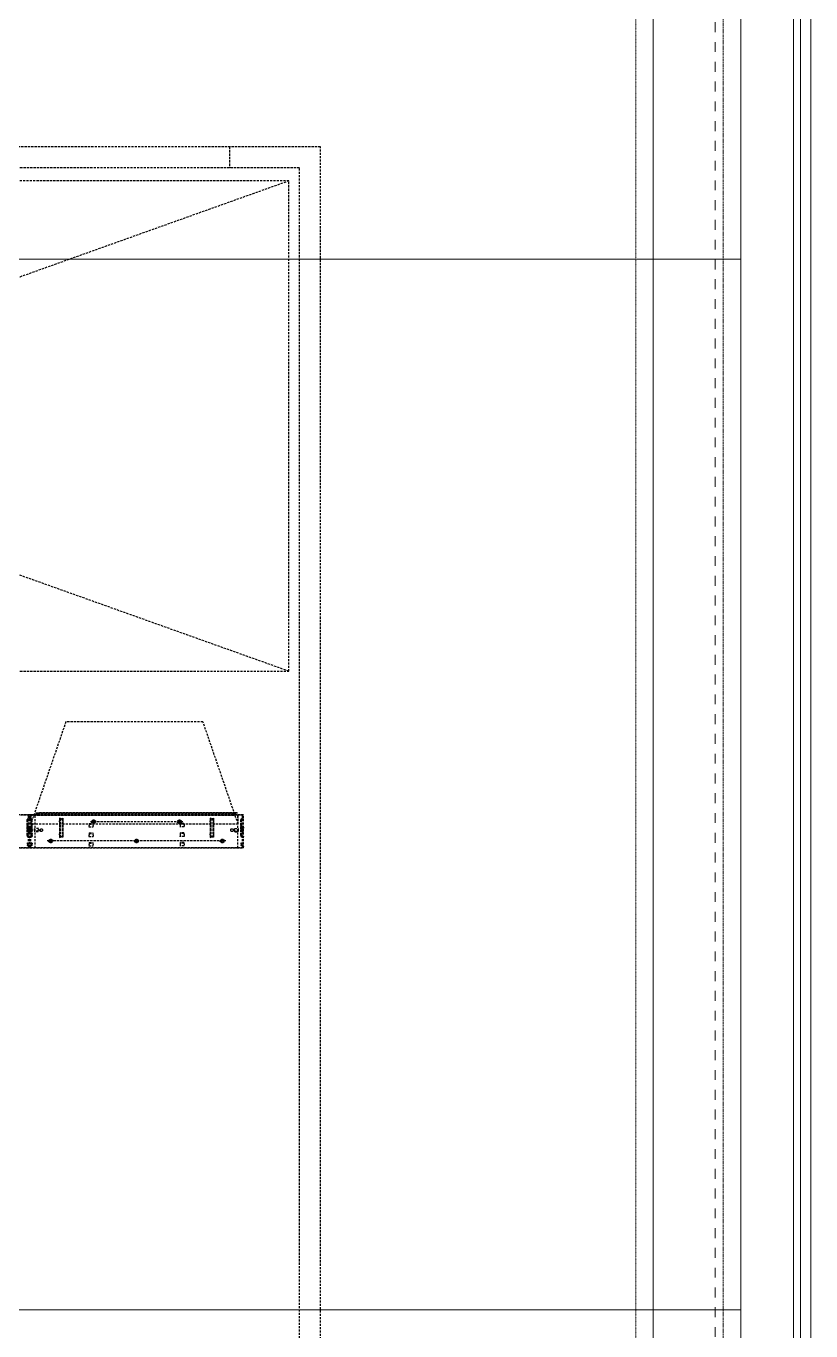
# Model space of a CAD drawing. Extents: x -32000 to 416743, y -254124 to 144214.
# Drawn here: x 15260 to 17500, y 20940 to 24665 of the extents above; entities that cross this region are included whole.
import ezdxf

# ---------------------------------------------------------------- set-up
doc = ezdxf.new("R2010")
doc.units = 0
doc.header["$LTSCALE"] = 10
for name, pattern in [('H12PL4$0$TAI_虛線', [5.644, 2.822, -2.822]), ('XFM1Q40$0$HIDDEN', [9.525, 6.35, -3.175]), ('XFM7P40ICA$0$H12PL4$0$DOTK1', [0.01, 0.005, -0.005]), ('XFM7P40ICA$0$H12PL4$0$JJP_虛線(退縮線、投影線、地下室範圍、非屬本工程、圖面分區)', [0.45, 0.3, -0.15])]:
    doc.linetypes.add(name, pattern=pattern)
for name, color, linetype in [('H12PL4$0$A-ROOF', 252, 'Continuous'), ('H12PL4$0$A-WALL-EX', 252, 'Continuous'), ('H12PL4$0$S-SLAB-SHOW', 252, 'Continuous'), ('XFM1Q40$0$1', 7, 'Continuous'), ('XFM1Q40$0$CBF01', 3, 'Continuous'), ('XFM1Q40$0$CBF02', 6, 'Continuous'), ('XFM1Q40$0$CBF03', 30, 'Continuous'), ('XFM1Q40$0$CBF04', 7, 'Continuous'), ('XFM1Q40$0$HEPA', 6, 'Continuous'), ('XFM1Q40$0$TYPE14X10', 7, 'Continuous'), ('XFM1Q40$0$輪廓', 4, 'Continuous'), ('XFM7P40ICA$0$H12PL4$0$A-WALL-EX', 252, 'Continuous'), ('XFM7P40ICA$0$H12PL4$0$L40_19_MEJI', 252, 'Continuous'), ('XFM7P40ICA$0$H12PL4$0$L40_19_SIAGE1', 252, 'Continuous'), ('XFM7P40ICA$0$H12PL4$0$L40_19_SUGATA3', 252, 'Continuous'), ('XFM7P40ICA$0$H12PL4$0$L40_19_SUGATAD', 252, 'Continuous')]:
    doc.layers.add(name, color=color, linetype=linetype)

# ---------------------------------------------------------------- blocks, each defined once
blk = doc.blocks.new('H12PL4')
at = {"layer": 'H12PL4$0$A-ROOF', "linetype": 'H12PL4$0$TAI_虛線', "lineweight": 0, "flags": 128}
blk.add_lwpolyline([(17227, 57354.6), (17227, 2650)], dxfattribs=at)
at = {"layer": 'H12PL4$0$A-WALL-EX', "lineweight": 0, "flags": 128}
for points in [[(17500, -2650), (17500, 91700)], [(17500, -2650), (17500, 91700)], [(17500, -2650), (17500, 91700)], [(17500, -2650), (17500, 91700)], [(17500, 83000), (17500, -2615)]]:
    blk.add_lwpolyline(points, dxfattribs=at)
at = {"layer": 'H12PL4$0$S-SLAB-SHOW', "lineweight": 0}
blk.add_line((17300, -2300), (17300, 82649.8), dxfattribs=at)
at = {"layer": 'H12PL4$0$S-SLAB-SHOW', "lineweight": 0, "flags": 128}
blk.add_lwpolyline([(17470, -2300), (17470, 82649.8)], dxfattribs=at)
blk = doc.blocks.new('XFM1Q40$0$A$Cac22a11c')
at = {"layer": 'XFM1Q40$0$1', "color": 252, "linetype": 'XFM1Q40$0$HIDDEN', "ltscale": 0.1}
blk.add_line((288940, 172197.6), (288940, 172257.6), dxfattribs=at)
at = {"layer": 'XFM1Q40$0$CBF01', "color": 252, "linetype": 'XFM1Q40$0$HIDDEN', "ltscale": 0.1}
for p, q in [((288370, 174199.1), (288354, 174199.1)), ((288368.5, 174199.1), (288368.5, 174105.6)), ((288370, 174199.1), (288370, 174104.1)), ((288964, 174199.1), (288964, 174105.6)), ((288980, 174199.1), (288964, 174199.1)), ((288978.5, 174199.1), (288978.5, 174105.6)), ((288980, 174199.1), (288980, 174104.1)), ((288363, 174185.1), (288363.5, 174190.4)), ((288363, 174185.1), (288364.5, 174184.9)), ((288363, 174163.6), (288363, 174119.6)), ((288363, 174158.1), (288363.5, 174163.4)), ((288363, 174158.1), (288364.5, 174157.9)), ((288364.5, 174184.9), (288365, 174190.2)), ((288364.5, 174163.6), (288364.5, 174119.6)), ((288364.5, 174157.9), (288365, 174163.2)), ((288367, 174193.1), (288366.5, 174193.1)), ((288367, 174191.6), (288366.5, 174191.6)), ((288367, 174166.1), (288366.5, 174166.1)), ((288367, 174164.6), (288366.5, 174164.6)), ((288368.5, 174183.1), (288370, 174183.1)), ((288368.5, 174169.1), (288370, 174169.1)), ((288973, 174185.1), (288973.5, 174190.4)), ((288973, 174185.1), (288974.5, 174184.9)), ((288973, 174163.6), (288973, 174119.6)), ((288973, 174158.1), (288973.5, 174163.4)), ((288973, 174158.1), (288974.5, 174157.9)), ((288974.5, 174184.9), (288975, 174190.2)), ((288974.5, 174163.6), (288974.5, 174119.6)), ((288974.5, 174157.9), (288975, 174163.2)), ((288977, 174193.1), (288976.5, 174193.1)), ((288977, 174191.6), (288976.5, 174191.6)), ((288977, 174166.1), (288976.5, 174166.1)), ((288977, 174164.6), (288976.5, 174164.6)), ((288978.5, 174183.1), (288980, 174183.1)), ((288978.5, 174169.1), (288980, 174169.1)), ((288363, 174151.1), (288364.5, 174151.3)), ((288363, 174151.1), (288363.5, 174145.8)), ((288363, 174131.1), (288363.5, 174136.4)), ((288363, 174131.1), (288364.5, 174130.9)), ((288364.5, 174151.3), (288365, 174146)), ((288364.5, 174130.9), (288365, 174136.2)), ((288366.5, 174151.6), (288370, 174151.6)), ((288366.5, 174150.1), (288368.5, 174150.1)), ((288366.5, 174146.1), (288368.5, 174146.1)), ((288366.5, 174144.6), (288370, 174144.6)), ((288367, 174139.1), (288366.5, 174139.1)), ((288367, 174137.6), (288366.5, 174137.6)), ((288368.5, 174156.1), (288370, 174156.1)), ((288368.5, 174153.1), (288370, 174153.1)), ((288368.5, 174129.1), (288370, 174129.1)), ((288973, 174151.1), (288974.5, 174151.3)), ((288973, 174151.1), (288973.5, 174145.8)), ((288973, 174131.1), (288973.5, 174136.4)), ((288973, 174131.1), (288974.5, 174130.9)), ((288974.5, 174151.3), (288975, 174146)), ((288974.5, 174130.9), (288975, 174136.2)), ((288976.5, 174151.6), (288980, 174151.6)), ((288976.5, 174150.1), (288978.5, 174150.1)), ((288976.5, 174146.1), (288978.5, 174146.1)), ((288976.5, 174144.6), (288980, 174144.6)), ((288977, 174139.1), (288976.5, 174139.1)), ((288977, 174137.6), (288976.5, 174137.6)), ((288978.5, 174156.1), (288980, 174156.1)), ((288978.5, 174153.1), (288980, 174153.1)), ((288978.5, 174129.1), (288980, 174129.1)), ((288368.5, 174105.6), (288345, 174105.6)), ((288370, 174104.1), (288346.5, 174104.1)), ((288368.5, 174114.1), (288370, 174114.1)), ((288978.5, 174105.6), (288955, 174105.6)), ((288955, 174105.6), (288955, 174098.6)), ((288962, 174098.6), (288955, 174098.6)), ((288980, 174104.1), (288956.5, 174104.1)), ((288956.5, 174104.1), (288956.5, 174100.1)), ((288962, 174100.1), (288956.5, 174100.1)), ((288962, 174098.6), (288962, 174100.1)), ((288964, 174105.6), (288964, 174104.1)), ((288978.5, 174114.1), (288980, 174114.1))]:
    blk.add_line(p, q, dxfattribs=at)
for centre, radius, start, end in [((288368.5, 174163.6), 5.5, 90, 180), ((288366.5, 174190.1), 3, 90, 175), ((288366.5, 174163.1), 3, 90, 175), ((288368.5, 174163.6), 4, 90, 180), ((288366.5, 174190.1), 1.5, 90, 175), ((288366.5, 174163.1), 1.5, 90, 175), ((288367, 174194.6), 1.5, 270, 0), ((288367, 174194.6), 3, 270, 300), ((288367, 174167.6), 1.5, 270, 0), ((288367, 174167.6), 3, 270, 0), ((288367, 174194.6), 3, 300, 0), ((288978.5, 174163.6), 5.5, 90, 180), ((288976.5, 174190.1), 3, 90, 175), ((288976.5, 174163.1), 3, 90, 175), ((288978.5, 174163.6), 4, 90, 180), ((288976.5, 174190.1), 1.5, 90, 175), ((288976.5, 174163.1), 1.5, 90, 175), ((288977, 174194.6), 1.5, 270, 0), ((288977, 174194.6), 3, 270, 300), ((288977, 174167.6), 1.5, 270, 0), ((288977, 174167.6), 3, 270, 0), ((288977, 174194.6), 3, 300, 0), ((288366.5, 174148.1), 3.5, 90, 270), ((288366.5, 174146.1), 3, 185, 270), ((288366.5, 174136.1), 3, 90, 175), ((288366.5, 174148.1), 2, 90, 270), ((288366.5, 174146.1), 1.5, 185, 270), ((288366.5, 174136.1), 1.5, 90, 175), ((288367, 174141.6), 3, 0, 90), ((288367, 174141.6), 1.5, 0, 90), ((288367, 174140.6), 3, 270, 0), ((288367, 174140.6), 1.5, 270, 0), ((288976.5, 174148.1), 3.5, 90, 270), ((288976.5, 174146.1), 3, 185, 270), ((288976.5, 174136.1), 3, 90, 175), ((288976.5, 174148.1), 2, 90, 270), ((288976.5, 174146.1), 1.5, 185, 270), ((288976.5, 174136.1), 1.5, 90, 175), ((288977, 174141.6), 3, 0, 90), ((288977, 174141.6), 1.5, 0, 90), ((288977, 174140.6), 3, 270, 0), ((288977, 174140.6), 1.5, 270, 0), ((288368.5, 174119.6), 5.5, 180, 270), ((288368.5, 174119.6), 4, 180, 270), ((288978.5, 174119.6), 5.5, 180, 270), ((288978.5, 174119.6), 4, 180, 270)]:
    blk.add_arc(centre, radius, start, end, dxfattribs=at)
at = {"layer": 'XFM1Q40$0$CBF02', "color": 252, "linetype": 'XFM1Q40$0$HIDDEN', "ltscale": 0.1}
for p, q in [((287760, 174199.1), (288368.5, 174199.1)), ((288367, 174199.1), (288367, 174104.1)), ((288368.5, 174199.1), (288368.5, 174104.1)), ((288370, 174199.1), (288978.5, 174199.1)), ((288370, 174199.1), (288370, 174104.1)), ((288977, 174199.1), (288977, 174104.1)), ((288978.5, 174199.1), (288978.5, 174104.1)), ((288423, 174179.1), (288437, 174179.1)), ((288428, 174174.5), (288428, 174183.6)), ((288432, 174183.1), (288428, 174183.1)), ((288432, 174175.1), (288428, 174175.1)), ((288432, 174174.5), (288432, 174183.6)), ((288455, 174114.1), (288455, 174169.1)), ((288455, 174169.1), (288458.3, 174167.9)), ((288457, 174114.8), (288457, 174168.4)), ((288465, 174124.7), (288465, 174158.5)), ((288540, 174183.1), (288539, 174193)), ((288540, 174156.1), (288539, 174166)), ((288539.9, 174185.1), (288539.1, 174193.1)), ((288539.1, 174193.1), (288550.9, 174193.1)), ((288539.9, 174158.1), (288539.1, 174166.1)), ((288539.1, 174166.1), (288550.9, 174166.1)), ((288539.9, 174185.1), (288550.1, 174185.1)), ((288539.9, 174158.1), (288550.1, 174158.1)), ((288540, 174183.1), (288550, 174183.1)), ((288550, 174183.1), (288551, 174193)), ((288550, 174156.1), (288551, 174166)), ((288550.1, 174185.1), (288550.9, 174193.1)), ((288550.1, 174158.1), (288550.9, 174166.1)), ((288668, 174179.1), (288682, 174179.1)), ((288673, 174174.5), (288673, 174183.6)), ((288677, 174183.1), (288673, 174183.1)), ((288677, 174175.1), (288673, 174175.1)), ((288677, 174174.5), (288677, 174183.6)), ((288885, 174114.1), (288885, 174169.1)), ((288885, 174169.1), (288888.3, 174167.9)), ((288887, 174114.8), (288887, 174168.4)), ((288895, 174124.7), (288895, 174158.5)), ((288913, 174179.1), (288927, 174179.1)), ((288918, 174174.5), (288918, 174183.6)), ((288922, 174183.1), (288918, 174183.1)), ((288922, 174175.1), (288918, 174175.1)), ((288922, 174174.5), (288922, 174183.6)), ((288540, 174129.1), (288539, 174139)), ((288539.1, 174139.1), (288550.9, 174139.1)), ((288539.9, 174131.1), (288539.1, 174139.1)), ((288539.9, 174131.1), (288550.1, 174131.1)), ((288540, 174156.1), (288550, 174156.1)), ((288540, 174129.1), (288550, 174129.1)), ((288545.5, 174124.1), (288559.5, 174124.1)), ((288550, 174129.1), (288551, 174139)), ((288550.1, 174131.1), (288550.9, 174139.1)), ((288550.5, 174119.5), (288550.5, 174128.6)), ((288554.5, 174128.1), (288550.5, 174128.1)), ((288554.5, 174119.5), (288554.5, 174128.6)), ((288790.5, 174124.1), (288804.5, 174124.1)), ((288795.5, 174119.5), (288795.5, 174128.6)), ((288799.5, 174128.1), (288795.5, 174128.1)), ((288799.5, 174119.5), (288799.5, 174128.6)), ((288943.5, 174146.6), (288943.5, 174149.6)), ((288950.5, 174145.5), (288950.5, 174150.7)), ((288955.5, 174153.1), (288954.5, 174143.1)), ((288955.4, 174151.1), (288954.6, 174143.1)), ((288954.6, 174143.1), (288966.4, 174143.1)), ((288955.4, 174151.1), (288965.6, 174151.1)), ((288955.5, 174153.1), (288965.5, 174153.1)), ((288965.5, 174153.1), (288966.5, 174143.1)), ((288965.6, 174151.1), (288966.4, 174143.1)), ((288343.5, 174104.1), (288368.5, 174104.1)), ((288393.5, 174104.1), (288370, 174104.1)), ((288393.5, 174105.6), (288953.5, 174105.6)), ((288393.5, 174098.6), (288393.5, 174105.6)), ((288393.5, 174104.1), (288953.5, 174104.1)), ((288393.5, 174100.1), (288953.5, 174100.1)), ((288393.5, 174098.6), (288953.5, 174098.6)), ((288458.3, 174115.3), (288455, 174114.1)), ((288554.5, 174120.1), (288550.5, 174120.1)), ((288799.5, 174120.1), (288795.5, 174120.1)), ((288888.3, 174115.3), (288885, 174114.1)), ((288953.5, 174105.6), (288953.5, 174098.6)), ((288953.5, 174104.1), (288978.5, 174104.1))]:
    blk.add_line(p, q, dxfattribs=at)
for centre, radius, start, end in [((288428, 174179.1), 4, 90, 270), ((288432, 174179.1), 4, 270, 90), ((288455, 174158.5), 10, 0, 70.71), ((288539.1, 174193), 0.0502, 360, 191.4212), ((288539.1, 174166), 0.0502, 360, 191.4212), ((288550.9, 174193), 0.0502, 348.5788, 180), ((288550.9, 174166), 0.0502, 348.5788, 180), ((288673, 174179.1), 4, 90, 270), ((288677, 174179.1), 4, 270, 90), ((288885, 174158.5), 10, 0, 70.71), ((288918, 174179.1), 4, 90, 270), ((288922, 174179.1), 4, 270, 90), ((288455, 174124.7), 10, 289.29, 0), ((288539.1, 174139), 0.0502, 360, 191.4212), ((288550.5, 174124.1), 4, 90, 270), ((288550.9, 174139), 0.0502, 348.5788, 180), ((288554.5, 174124.1), 4, 270, 90), ((288795.5, 174124.1), 4, 90, 270), ((288799.5, 174124.1), 4, 270, 90), ((288885, 174124.7), 10, 289.29, 0), ((288947.5, 174147.5), 4.49, 63.4401, 152.8116), ((288947.5, 174148.6), 4.49, 207.1884, 296.5599), ((288947.5, 174148.1), 4, 300, 60), ((288954.6, 174143.1), 0.0502, 168.5788, 0), ((288966.4, 174143.1), 0.0502, 180, 11.4212)]:
    blk.add_arc(centre, radius, start, end, dxfattribs=at)
at = {"layer": 'XFM1Q40$0$CBF03', "color": 252, "linetype": 'XFM1Q40$0$HIDDEN', "ltscale": 0.1}
for p, q in [((288370, 174199.1), (287761.5, 174199.1)), ((288370, 174199.1), (288370, 174104.1)), ((288980, 174199.1), (288371.5, 174199.1)), ((288371.5, 174199.1), (288371.5, 174104.1)), ((288373, 174199.1), (288373, 174104.1)), ((288980, 174199.1), (288980, 174104.1)), ((288930, 174179.1), (288420, 174179.1)), ((288428, 174174.5), (288428, 174183.6)), ((288428, 174183.1), (288432, 174183.1)), ((288428, 174175.1), (288432, 174175.1)), ((288432, 174174.5), (288432, 174183.6)), ((288455, 174124.7), (288455, 174158.5)), ((288465, 174169.1), (288461.7, 174167.9)), ((288463, 174114.8), (288463, 174168.4)), ((288465, 174114.1), (288465, 174169.1)), ((288673, 174174.5), (288673, 174183.6)), ((288673, 174183.1), (288677, 174183.1)), ((288673, 174175.1), (288677, 174175.1)), ((288677, 174174.5), (288677, 174183.6)), ((288800, 174183.1), (288799, 174193)), ((288800, 174156.1), (288799, 174166)), ((288810.9, 174193.1), (288799.1, 174193.1)), ((288799.9, 174185.1), (288799.1, 174193.1)), ((288799.9, 174158.1), (288799.1, 174166.1)), ((288810.9, 174166.1), (288799.1, 174166.1)), ((288810.1, 174185.1), (288799.9, 174185.1)), ((288810.1, 174158.1), (288799.9, 174158.1)), ((288810, 174183.1), (288800, 174183.1)), ((288810, 174183.1), (288811, 174193)), ((288810, 174156.1), (288811, 174166)), ((288810.1, 174185.1), (288810.9, 174193.1)), ((288810.1, 174158.1), (288810.9, 174166.1)), ((288885, 174124.7), (288885, 174158.5)), ((288895, 174169.1), (288891.7, 174167.9)), ((288893, 174114.8), (288893, 174168.4)), ((288895, 174114.1), (288895, 174169.1)), ((288918, 174174.5), (288918, 174183.6)), ((288918, 174183.1), (288922, 174183.1)), ((288918, 174175.1), (288922, 174175.1)), ((288922, 174174.5), (288922, 174183.6)), ((288384.5, 174153.1), (288383.5, 174143.1)), ((288384.4, 174151.1), (288383.6, 174143.1)), ((288395.4, 174143.1), (288383.6, 174143.1)), ((288394.6, 174151.1), (288384.4, 174151.1)), ((288394.5, 174153.1), (288384.5, 174153.1)), ((288394.5, 174153.1), (288395.5, 174143.1)), ((288394.6, 174151.1), (288395.4, 174143.1)), ((288399.5, 174145.5), (288399.5, 174150.7)), ((288406.5, 174146.6), (288406.5, 174149.6)), ((288807.5, 174124.1), (288542.5, 174124.1)), ((288550.5, 174119.5), (288550.5, 174128.6)), ((288550.5, 174128.1), (288554.5, 174128.1)), ((288554.5, 174119.5), (288554.5, 174128.6)), ((288795.5, 174119.5), (288795.5, 174128.6)), ((288795.5, 174128.1), (288799.5, 174128.1)), ((288800, 174129.1), (288799, 174139)), ((288810.9, 174139.1), (288799.1, 174139.1)), ((288799.9, 174131.1), (288799.1, 174139.1)), ((288799.5, 174119.5), (288799.5, 174128.6)), ((288810.1, 174131.1), (288799.9, 174131.1)), ((288810, 174156.1), (288800, 174156.1)), ((288810, 174129.1), (288800, 174129.1)), ((288810, 174129.1), (288811, 174139)), ((288810.1, 174131.1), (288810.9, 174139.1)), ((288370, 174104.1), (287761.5, 174104.1)), ((288980, 174104.1), (288371.5, 174104.1)), ((288956.5, 174105.6), (288396.5, 174105.6)), ((288396.5, 174105.6), (288396.5, 174104.1)), ((288396.5, 174104.1), (288396.5, 174098.6)), ((288956.5, 174100.1), (288396.5, 174100.1)), ((288956.5, 174098.6), (288396.5, 174098.6)), ((288461.7, 174115.3), (288465, 174114.1)), ((288550.5, 174120.1), (288554.5, 174120.1)), ((288795.5, 174120.1), (288799.5, 174120.1)), ((288891.7, 174115.3), (288895, 174114.1)), ((288956.5, 174104.1), (288956.5, 174105.6)), ((288956.5, 174098.6), (288956.5, 174104.1))]:
    blk.add_line(p, q, dxfattribs=at)
for centre, radius, start, end in [((288428, 174179.1), 4, 90, 270), ((288432, 174179.1), 4, 270, 90), ((288465, 174158.5), 10, 109.29, 180), ((288673, 174179.1), 4, 90, 270), ((288677, 174179.1), 4, 270, 90), ((288799.1, 174193), 0.0502, 360, 191.4212), ((288799.1, 174166), 0.0502, 360, 191.4212), ((288810.9, 174193), 0.0502, 348.5788, 180), ((288810.9, 174166), 0.0502, 348.5788, 180), ((288895, 174158.5), 10, 109.29, 180), ((288918, 174179.1), 4, 90, 270), ((288922, 174179.1), 4, 270, 90), ((288383.6, 174143.1), 0.0502, 168.5788, 0), ((288395.4, 174143.1), 0.0502, 180, 11.4212), ((288402.5, 174148.1), 4, 120, 240), ((288402.5, 174147.5), 4.49, 27.1884, 116.5599), ((288402.5, 174148.6), 4.49, 243.4401, 332.8116), ((288465, 174124.7), 10, 180, 250.71), ((288550.5, 174124.1), 4, 90, 270), ((288554.5, 174124.1), 4, 270, 90), ((288795.5, 174124.1), 4, 90, 270), ((288799.1, 174139), 0.0502, 360, 191.4212), ((288799.5, 174124.1), 4, 270, 90), ((288810.9, 174139), 0.0502, 348.5788, 180), ((288895, 174124.7), 10, 180, 250.71)]:
    blk.add_arc(centre, radius, start, end, dxfattribs=at)
at = {"layer": 'XFM1Q40$0$CBF04', "color": 252, "linetype": 'XFM1Q40$0$HIDDEN', "ltscale": 0.1}
for p, q in [((288370, 174199.1), (288370, 174104.1)), ((288370, 174199.1), (288386, 174199.1)), ((288371.5, 174199.1), (288371.5, 174105.6)), ((288386, 174199.1), (288386, 174105.6)), ((288371.5, 174183.1), (288370, 174183.1)), ((288371.5, 174169.1), (288370, 174169.1)), ((288373, 174193.1), (288373.5, 174193.1)), ((288373, 174191.6), (288373.5, 174191.6)), ((288373, 174166.1), (288373.5, 174166.1)), ((288373, 174164.6), (288373.5, 174164.6)), ((288375.5, 174184.9), (288375, 174190.2)), ((288375.5, 174157.9), (288375, 174163.2)), ((288377, 174185.1), (288375.5, 174184.9)), ((288375.5, 174163.6), (288375.5, 174119.6)), ((288377, 174158.1), (288375.5, 174157.9)), ((288377, 174185.1), (288376.5, 174190.4)), ((288377, 174158.1), (288376.5, 174163.4)), ((288377, 174163.6), (288377, 174119.6)), ((288371.5, 174156.1), (288370, 174156.1)), ((288371.5, 174153.1), (288370, 174153.1)), ((288373.5, 174151.6), (288370, 174151.6)), ((288373.5, 174144.6), (288370, 174144.6)), ((288371.5, 174129.1), (288370, 174129.1)), ((288373.5, 174150.1), (288371.5, 174150.1)), ((288373.5, 174146.1), (288371.5, 174146.1)), ((288373, 174139.1), (288373.5, 174139.1)), ((288373, 174137.6), (288373.5, 174137.6)), ((288375.5, 174151.3), (288375, 174146)), ((288375.5, 174130.9), (288375, 174136.2)), ((288377, 174151.1), (288375.5, 174151.3)), ((288377, 174131.1), (288375.5, 174130.9)), ((288377, 174151.1), (288376.5, 174145.8)), ((288377, 174131.1), (288376.5, 174136.4)), ((288371.5, 174114.1), (288370, 174114.1)), ((288370, 174104.1), (288393.5, 174104.1)), ((288371.5, 174105.6), (288395, 174105.6)), ((288386, 174105.6), (288386, 174104.1)), ((288388, 174100.1), (288393.5, 174100.1)), ((288388, 174098.6), (288388, 174100.1)), ((288388, 174098.6), (288395, 174098.6)), ((288393.5, 174104.1), (288393.5, 174100.1)), ((288395, 174105.6), (288395, 174098.6))]:
    blk.add_line(p, q, dxfattribs=at)
for centre, radius, start, end in [((288373, 174194.6), 3, 180, 240), ((288373, 174167.6), 3, 180, 270), ((288373, 174194.6), 1.5, 180, 270), ((288373, 174194.6), 3, 240, 270), ((288371.5, 174163.6), 5.5, 0, 90), ((288373, 174167.6), 1.5, 180, 270), ((288371.5, 174163.6), 4, 0, 90), ((288373.5, 174190.1), 3, 5, 90), ((288373.5, 174190.1), 1.5, 5, 90), ((288373.5, 174163.1), 3, 5, 90), ((288373.5, 174163.1), 1.5, 5, 90), ((288373, 174141.6), 3, 90, 180), ((288373, 174140.6), 3, 180, 270), ((288373, 174141.6), 1.5, 90, 180), ((288373, 174140.6), 1.5, 180, 270), ((288373.5, 174148.1), 3.5, 270, 90), ((288373.5, 174148.1), 2, 270, 90), ((288373.5, 174146.1), 1.5, 270, 355), ((288373.5, 174146.1), 3, 270, 355), ((288373.5, 174136.1), 3, 5, 90), ((288373.5, 174136.1), 1.5, 5, 90), ((288371.5, 174119.6), 4, 270, 0), ((288371.5, 174119.6), 5.5, 270, 0)]:
    blk.add_arc(centre, radius, start, end, dxfattribs=at)
at = {"layer": 'XFM1Q40$0$HEPA', "color": 252, "linetype": 'XFM1Q40$0$HIDDEN', "ltscale": 0.1}
for p, q in [((288473.3, 173839), (288373, 174131)), ((288965, 174131), (288373, 174131)), ((288373, 174105.6), (288373, 174131)), ((288965, 174131), (288864.7, 173839)), ((288965, 174131), (288965, 174105.6)), ((288965, 174105.6), (288373, 174105.6)), ((288864.7, 173839), (288473.3, 173839))]:
    blk.add_line(p, q, dxfattribs=at)
at = {"layer": 'XFM1Q40$0$TYPE14X10', "color": 252, "linetype": 'XFM1Q40$0$HIDDEN', "ltscale": 0.1}
for p, q in [((289200, 187517.6), (289200, 172197.6)), ((289140, 187457.6), (289140, 172257.6)), ((289140, 172257.6), (285160, 172257.6)), ((289200, 172197.6), (285100, 172197.6))]:
    blk.add_line(p, q, dxfattribs=at)
at = {"layer": 'XFM1Q40$0$輪廓', "color": 252, "linetype": 'XFM1Q40$0$HIDDEN', "ltscale": 0.1}
for p, q in [((285190, 173694.6), (289110, 173694.6)), ((289110, 173694.6), (285190, 172294.6)), ((289110, 172294.6), (285190, 173694.6)), ((289110, 173694.6), (289110, 172294.6)), ((289110, 172294.6), (285190, 172294.6))]:
    blk.add_line(p, q, dxfattribs=at)
blk = doc.blocks.new('XFM1Q40')
at = {"xscale": -1, "rotation": 180}
blk.add_blockref('XFM1Q40$0$A$Cac22a11c', (-273100, 196517.6), dxfattribs=at)
blk = doc.blocks.new('XFM7P40ICA$0$H12PL4')
at = {"layer": 'XFM7P40ICA$0$H12PL4$0$A-WALL-EX', "lineweight": 0}
blk.add_line((17300, -2300), (17300, 82649.8), dxfattribs=at)
at = {"layer": 'XFM7P40ICA$0$H12PL4$0$A-WALL-EX', "lineweight": 0, "flags": 128}
for points in [[(17470, -2300), (17470, 82649.8)], [(17500, 82650), (17500, -2300)]]:
    blk.add_lwpolyline(points, dxfattribs=at)
at = {"layer": 'XFM7P40ICA$0$H12PL4$0$A-WALL-EX', "linetype": 'XFM7P40ICA$0$H12PL4$0$JJP_虛線(退縮線、投影線、地下室範圍、非屬本工程、圖面分區)', "lineweight": 0, "flags": 128}
for points in [[(17250, 57350), (17250, 2650)], [(17300, 2650), (17300, 57350)]]:
    blk.add_lwpolyline(points, dxfattribs=at)
at = {"layer": 'XFM7P40ICA$0$H12PL4$0$L40_19_MEJI', "lineweight": 0}
for p, q in [((17050, -1975), (17050, 82050)), ((17300, 24000), (14790, 24000)), ((17300, 21000), (8770, 21000))]:
    blk.add_line(p, q, dxfattribs=at)
at = {"layer": 'XFM7P40ICA$0$H12PL4$0$L40_19_SIAGE1', "lineweight": 0}
blk.add_line((17500, -2650), (17500, 91700), dxfattribs=at)
at = {"layer": 'XFM7P40ICA$0$H12PL4$0$L40_19_SUGATA3', "lineweight": 0}
for p, q in [((17450, -2125), (17450, 82475)), ((17300, -1975), (17300, 82325))]:
    blk.add_line(p, q, dxfattribs=at)
at = {"layer": 'XFM7P40ICA$0$H12PL4$0$L40_19_SUGATAD', "linetype": 'XFM7P40ICA$0$H12PL4$0$DOTK1', "lineweight": 0}
blk.add_line((17000, 2500), (17000, 57495), dxfattribs=at)
blk = doc.blocks.new('XFM7P40ICA')
blk.add_blockref('XFM7P40ICA$0$H12PL4', (0, 0))

msp = doc.modelspace()

# ---------------------------------------------------------------- block references
for name in ['H12PL4', 'XFM7P40ICA', 'XFM1Q40']:
    msp.add_blockref(name, (0, 0))

doc.saveas('drawing.dxf')
